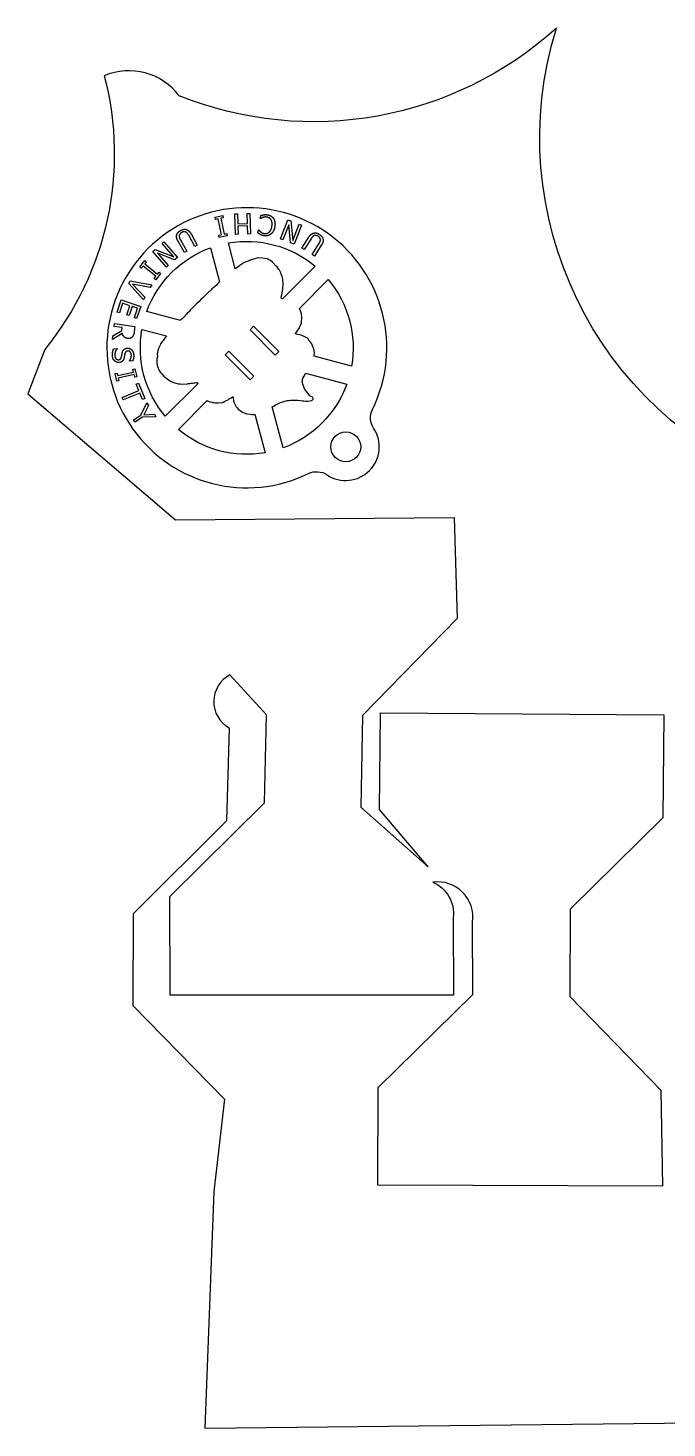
# Model space of a CAD drawing. Header units: millimetres. Extents: x -19 to 172, y -2 to 150.
# Drawn here: x -19 to 49.5, y 0 to 149.9 of the extents above; entities that cross this region are included whole.
import ezdxf

# ---------------------------------------------------------------- set-up
doc = ezdxf.new("R2010")
doc.units = ezdxf.units.MM
doc.layers.add('SCRAP_OUTLINE', color=8, linetype='Continuous')

msp = doc.modelspace()

# ---------------------------------------------------------------- linework, layer by layer
for points in [[(13.09, 102.08, 0.821365), (18.08, 107.08, -0.267689), (17.95, 109.07, 6.023346), (11.09, 102.22, -0.267689)], [(-6.23, 119.59, -0.221398), (0.58, 126.39), (1.56, 122.74), (1.36, 122.54), (1.19, 122.37), (0.94, 122.16), (0.84, 122.07), (0.75, 122), (0.66, 121.89), (0.33, 121.59), (-0.06, 121.2), (-0.2, 121.08), (-0.45, 120.84), (-0.61, 120.66), (-0.83, 120.47), (-1.07, 120.2), (-1.46, 119.81), (-1.6, 119.7), (-1.71, 119.54), (-1.76, 119.49), (-1.9, 119.4), (-1.98, 119.27), (-2.28, 118.97), (-2.42, 118.81), (-2.57, 118.68), (-2.61, 118.62)], [(8.32, 120.93), (8.29, 120.94), (8.22, 120.98), (8.19, 121.01), (8.17, 121.08), (8.18, 121.14), (8.24, 121.35), (8.27, 121.61), (8.33, 122.01), (8.35, 122.22), (8.39, 122.35), (8.39, 122.4), (8.37, 122.56), (8.38, 122.66), (8.35, 122.92), (8.33, 123.05), (8.26, 123.32), (8.17, 123.57), (8.12, 123.7), (7.98, 124.01), (7.93, 124.08), (7.83, 124.19), (7.73, 124.34), (7.64, 124.44), (7.24, 124.84), (7.01, 125.02), (6.84, 125.12), (6.66, 125.2), (6.43, 125.26), (6.18, 125.3), (5.66, 125.31), (5.2, 125.19), (4.85, 125.08), (4.62, 124.98), (4.4, 124.88), (4.11, 124.76), (4.04, 124.71), (3.95, 124.63), (3.75, 124.49), (3.66, 124.41), (3.49, 124.32), (3.25, 124.14), (2.51, 126.91, -0.221398), (11.8, 124.42)], [(11.72, 114.78), (11.73, 115.23), (11.72, 115.29), (11.69, 115.45), (11.64, 115.6), (11.51, 115.88), (11.44, 116.11), (11.35, 116.25), (11.13, 116.51), (11.05, 116.63), (10.98, 116.7), (10.56, 116.94), (10.22, 117.06), (9.96, 117.12), (9.78, 117.15), (9.73, 117.17), (9.72, 117.18), (9.72, 117.21), (9.73, 117.25), (9.9, 117.48), (10.13, 117.83), (10.18, 117.97), (10.31, 118.22), (10.34, 118.33), (10.36, 118.45), (10.38, 118.9), (10.38, 119.02), (10.35, 119.17), (10.34, 119.32), (10.24, 119.66), (10.16, 119.84), (10.12, 119.91), (13.22, 123, -0.221398), (15.71, 113.71)], [(-4.11, 116.95), (-4.25, 116.78), (-4.49, 116.46), (-4.58, 116.35), (-4.64, 116.24), (-4.75, 116.11), (-4.81, 115.97), (-4.98, 115.61), (-5.05, 115.38), (-5.12, 115), (-5.1, 114.79), (-5.1, 114.7), (-5.14, 114.46), (-5.16, 114.14), (-5.14, 114.01), (-5.11, 113.83), (-5.03, 113.52), (-4.89, 113.25), (-4.79, 113.08), (-4.67, 112.93), (-4.39, 112.63), (-4.06, 112.36), (-3.81, 112.2), (-3.7, 112.12), (-3.45, 112.02), (-3.26, 111.93), (-3.12, 111.89), (-2.88, 111.84), (-2.65, 111.81), (-2.46, 111.79), (-1.91, 111.81), (-1.88, 111.83), (-1.81, 111.85), (-1.63, 111.86), (-1.47, 111.89), (-1.32, 111.89), (-1.19, 111.92), (-1.06, 111.94), (-0.92, 111.97), (-0.86, 111.97), (-0.81, 111.95), (-0.8, 111.94), (-0.78, 111.83), (-4.26, 108.36, -0.221398), (-6.75, 117.66)], [(15.19, 111.78, -0.221398), (8.39, 104.97), (7.21, 109.38), (7.34, 109.43), (7.51, 109.55), (7.94, 109.75), (8.09, 109.83), (8.34, 109.91), (8.66, 110), (8.81, 110.03), (8.98, 110.03), (9.18, 110.08), (9.96, 110.07), (10.46, 110.01), (10.6, 110), (10.83, 109.96), (10.96, 109.96), (11.07, 109.97), (11.44, 110.04), (11.5, 110.08), (11.56, 110.14), (11.59, 110.21), (11.6, 110.25), (11.59, 110.29), (11.57, 110.34), (11.54, 110.37), (11.48, 110.42), (11.3, 110.51), (11.24, 110.55), (10.94, 110.95), (10.72, 111.23), (10.65, 111.4), (10.55, 111.6), (10.5, 111.8), (10.44, 111.97), (10.43, 112.06), (10.44, 112.17), (10.46, 112.28), (10.5, 112.41), (10.53, 112.5), (10.7, 112.77), (10.79, 112.96)], [(0.25, 110.04), (0.36, 109.97), (0.53, 109.91), (0.76, 109.85), (0.84, 109.84), (0.96, 109.84), (1.09, 109.8), (1.2, 109.79), (1.42, 109.8), (1.87, 109.84), (1.99, 109.87), (2.13, 109.96), (2.5, 110.13), (2.64, 110.24), (2.81, 110.33), (2.95, 110.43), (2.97, 110.44), (2.99, 110.43), (3.02, 110.41), (3.03, 110.38), (3.07, 109.97), (3.1, 109.86), (3.18, 109.71), (3.35, 109.36), (3.37, 109.33), (3.45, 109.26), (3.57, 109.12), (3.66, 109.03), (4.03, 108.78), (4.07, 108.76), (4.2, 108.71), (4.49, 108.63), (4.83, 108.56), (5.05, 108.55), (5.29, 108.55), (5.35, 108.57), (6.45, 104.45, -0.221398), (-2.84, 106.94)]]:
    msp.add_lwpolyline(points, format="xyb", close=True)
for points in [[(1.13, 129.44), (1.08, 129.66), (1.92, 129.84), (1.96, 129.62), (1.69, 129.56), (2.05, 127.85), (2.33, 127.91), (2.37, 127.69), (1.54, 127.51), (1.49, 127.73), (1.77, 127.79), (1.4, 129.5)], [(3.28, 127.83), (3.21, 130.03), (3.5, 130.04), (3.53, 128.96), (4.55, 129), (4.51, 130.07), (4.8, 130.08), (4.88, 127.88), (4.58, 127.87), (4.56, 128.74), (3.54, 128.7), (3.57, 127.84)], [(8.1, 127.34), (8.89, 129.4), (9.19, 129.28), (9.42, 127.16), (10.1, 128.93), (10.36, 128.83), (9.57, 126.78), (9.18, 126.93), (8.98, 128.87), (8.35, 127.24)], [(-4.13, 124.33), (-5.58, 125.99), (-5.33, 126.21), (-3.35, 125.42), (-4.6, 126.85), (-4.4, 127.03), (-2.95, 125.37), (-3.26, 125.1), (-5.07, 125.82), (-3.93, 124.51)], [(-6.82, 124.22), (-6.99, 124.36), (-6.46, 125.03), (-6.29, 124.89), (-6.46, 124.67), (-5.1, 123.57), (-4.92, 123.79), (-4.75, 123.65), (-5.28, 122.98), (-5.45, 123.12), (-5.28, 123.34), (-6.64, 124.44)], [(-6.45, 121.09), (-6.6, 120.83), (-8.15, 122.56), (-8, 122.84), (-5.71, 122.43), (-5.86, 122.15), (-7.75, 122.51)], [(-9.41, 119.5), (-8.97, 120.81), (-6.88, 120.11), (-7.32, 118.81), (-7.56, 118.89), (-7.22, 119.92), (-7.79, 120.11), (-8.11, 119.15), (-8.36, 119.23), (-8.04, 120.19), (-8.82, 120.45), (-9.16, 119.42)], [(7.52, 114.91), (4.83, 117.6), (5.22, 117.99), (7.91, 115.3)], [(4.86, 112.25), (2.17, 114.94), (2.56, 115.33), (5.25, 112.64)], [(-9.24, 112.15), (-9.45, 112.1), (-9.64, 112.93), (-9.42, 112.98), (-9.36, 112.71), (-7.65, 113.09), (-7.72, 113.37), (-7.5, 113.42), (-7.31, 112.58), (-7.53, 112.54), (-7.59, 112.81), (-9.3, 112.42)], [(-8.78, 110.1), (-8.89, 110.37), (-7.09, 111.11), (-7.37, 111.79), (-7.13, 111.89), (-6.46, 110.25), (-6.7, 110.15), (-6.98, 110.84)], [(-5.42, 108.56), (-5.25, 108.3), (-6.68, 108.26), (-7.5, 107.73), (-7.66, 107.97), (-6.87, 108.48), (-6.22, 109.79), (-6.04, 109.52), (-6.55, 108.52)]]:
    msp.add_lwpolyline(points, close=True)
for points in [[(5.96, 129.51), (5.94, 129.52), (5.99, 129.86)], [(-1.49, 127.88), (-0.82, 126.68), (-1.07, 126.54), (-1.74, 127.73)], [(5.68, 127.98), (5.74, 128.33), (5.76, 128.33)], [(11.38, 127.37), (10.63, 126.21), (10.39, 126.37), (11.13, 127.52)], [(-2.63, 127.24), (-1.95, 126.04), (-2.2, 125.9), (-2.88, 127.09)], [(12.47, 126.66), (11.73, 125.51), (11.48, 125.67), (12.22, 126.82)], [(-8.86, 117.23), (-9.91, 116.58), (-9.86, 116.95), (-8.9, 117.53), (-8.86, 117.86), (-9.72, 117.98), (-9.69, 118.27), (-7.5, 117.98), (-7.58, 117.42)], [(-9.79, 115.57), (-9.42, 115.6), (-9.42, 115.57)], [(-7.74, 114.28), (-8.09, 114.26), (-8.09, 114.28)]]:
    msp.add_lwpolyline(points)
msp.add_circle((15.09, 105.08), 1.6)
for points in [[(6.22, 129.65), (6.13, 129.61), (6, 129.54), (5.96, 129.51)], [(5.99, 129.86), (6.07, 129.88), (6.21, 129.92), (6.3, 129.93)], [(6.66, 129.68), (6.53, 129.7), (6.31, 129.68), (6.22, 129.65)], [(6.3, 129.93), (6.4, 129.95), (6.57, 129.95), (6.7, 129.93)], [(7.09, 129.39), (7.02, 129.51), (6.79, 129.66), (6.66, 129.68)], [(6.7, 129.93), (6.91, 129.9), (7.24, 129.69), (7.35, 129.53)], [(7.18, 128.7), (7.22, 128.92), (7.17, 129.26), (7.09, 129.39)], [(7.35, 129.53), (7.46, 129.37), (7.53, 128.92), (7.48, 128.65)], [(-2.88, 127.09), (-2.99, 127.29), (-3.07, 127.63), (-3.02, 127.78)], [(-3.02, 127.78), (-2.98, 127.92), (-2.79, 128.15), (-2.61, 128.25)], [(-2.49, 128.03), (-2.61, 127.96), (-2.75, 127.78), (-2.76, 127.67)], [(-2.76, 127.67), (-2.76, 127.57), (-2.7, 127.37), (-2.63, 127.24)], [(-2.61, 128.25), (-2.44, 128.34), (-2.14, 128.4), (-2, 128.36)], [(-2.05, 128.07), (-2.14, 128.12), (-2.36, 128.1), (-2.49, 128.03)], [(-1.74, 127.73), (-1.82, 127.87), (-1.96, 128.03), (-2.05, 128.07)], [(-2, 128.36), (-1.85, 128.31), (-1.61, 128.08), (-1.49, 127.88)], [(5.95, 127.81), (5.88, 127.84), (5.74, 127.93), (5.68, 127.98)], [(5.76, 128.33), (5.79, 128.28), (5.9, 128.17), (5.97, 128.1)], [(6.32, 127.69), (6.21, 127.7), (6.02, 127.77), (5.95, 127.81)], [(5.97, 128.1), (6.05, 128.04), (6.23, 127.95), (6.36, 127.93)], [(7.07, 127.87), (6.92, 127.74), (6.54, 127.65), (6.32, 127.69)], [(6.36, 127.93), (6.5, 127.91), (6.77, 127.98), (6.88, 128.07)], [(6.88, 128.07), (6.99, 128.17), (7.15, 128.49), (7.18, 128.7)], [(7.48, 128.65), (7.44, 128.38), (7.23, 127.99), (7.07, 127.87)], [(11.13, 127.52), (11.25, 127.72), (11.51, 127.94), (11.67, 127.97)], [(11.69, 127.69), (11.6, 127.65), (11.46, 127.5), (11.38, 127.37)], [(11.67, 127.97), (11.81, 128), (12.1, 127.94), (12.27, 127.83)], [(12.13, 127.62), (12.02, 127.69), (11.79, 127.73), (11.69, 127.69)], [(12.38, 127.25), (12.38, 127.35), (12.26, 127.54), (12.13, 127.62)], [(12.27, 127.83), (12.43, 127.72), (12.62, 127.48), (12.65, 127.34)], [(12.22, 126.82), (12.3, 126.95), (12.38, 127.15), (12.38, 127.25)], [(12.65, 127.34), (12.69, 127.18), (12.59, 126.86), (12.47, 126.66)], [(-8.28, 116.69), (-8.51, 116.72), (-8.81, 117.01), (-8.86, 117.23)], [(-7.58, 117.42), (-7.6, 117.23), (-7.68, 116.98), (-7.77, 116.88)], [(-9.92, 114.84), (-9.93, 115.08), (-9.85, 115.42), (-9.79, 115.57)], [(-9.42, 115.57), (-9.55, 115.42), (-9.67, 115.05), (-9.66, 114.88)], [(-8.87, 115.1), (-8.85, 115.22), (-8.77, 115.41), (-8.7, 115.48)], [(-8.7, 115.48), (-8.63, 115.55), (-8.44, 115.64), (-8.31, 115.64)], [(-8.31, 115.64), (-8.04, 115.66), (-7.66, 115.26), (-7.64, 114.94)], [(-7.77, 116.88), (-7.86, 116.77), (-8.1, 116.67), (-8.28, 116.69)], [(-9.68, 114.28), (-9.79, 114.38), (-9.9, 114.64), (-9.92, 114.84)], [(-9.2, 114.11), (-9.33, 114.1), (-9.59, 114.19), (-9.68, 114.28)], [(-9.66, 114.88), (-9.65, 114.64), (-9.43, 114.4), (-9.27, 114.41)], [(-9.27, 114.41), (-9.14, 114.42), (-8.98, 114.56), (-8.95, 114.7)], [(-8.68, 114.58), (-8.73, 114.35), (-9, 114.12), (-9.2, 114.11)], [(-8.95, 114.7), (-8.93, 114.8), (-8.9, 114.98), (-8.87, 115.1)], [(-8.59, 115.04), (-8.61, 114.94), (-8.66, 114.67), (-8.68, 114.58)], [(-8.26, 115.34), (-8.4, 115.33), (-8.56, 115.18), (-8.59, 115.04)], [(-7.89, 114.91), (-7.9, 115.11), (-8.11, 115.35), (-8.26, 115.34)], [(-8.09, 114.28), (-8, 114.39), (-7.88, 114.73), (-7.89, 114.91)], [(-7.64, 114.94), (-7.63, 114.76), (-7.68, 114.43), (-7.74, 114.28)]]:
    msp.add_open_spline(points, degree=2)
at = {"layer": 'SCRAP_OUTLINE'}
msp.add_lwpolyline([(61.24, 101.24, -0.394445), (37.67, 149.93, -0.286298), (-2.75, 142.66, 0.346265), (-10.8, 144.81, -0.24024), (-17.17, 115.52), (-18.97, 110.77), (-3.15, 97.25), (26.7, 97.52), (27.02, 86.68), (16.89, 76.32), (16.72, 66.49), (23.94, 60.09), (18.7, 66.23), (18.8, 76.58), (49.2, 76.38), (49.09, 65.36), (39.16, 55.57), (39.1, 46.22), (48.86, 36.17), (49.05, 25.89), (18.53, 26.02), (18.57, 36.46), (28.71, 46.41), (28.68, 54.19, 0.494842), (24.43, 58.46, -0.328779), (26.61, 54.65), (26.64, 46.37), (-3.73, 46.36), (-3.75, 56.92), (6.38, 66.95), (6.58, 76.36), (2.67, 80.65, 0.593731), (2.58, 74.98), (2.3, 65.04), (-7.69, 55.05), (-7.73, 45.25), (2.08, 35.21), (0.94, 25.34), (0, 0), (68.95, 0.74)], format="xyb", dxfattribs=at)

doc.saveas('drawing.dxf')
